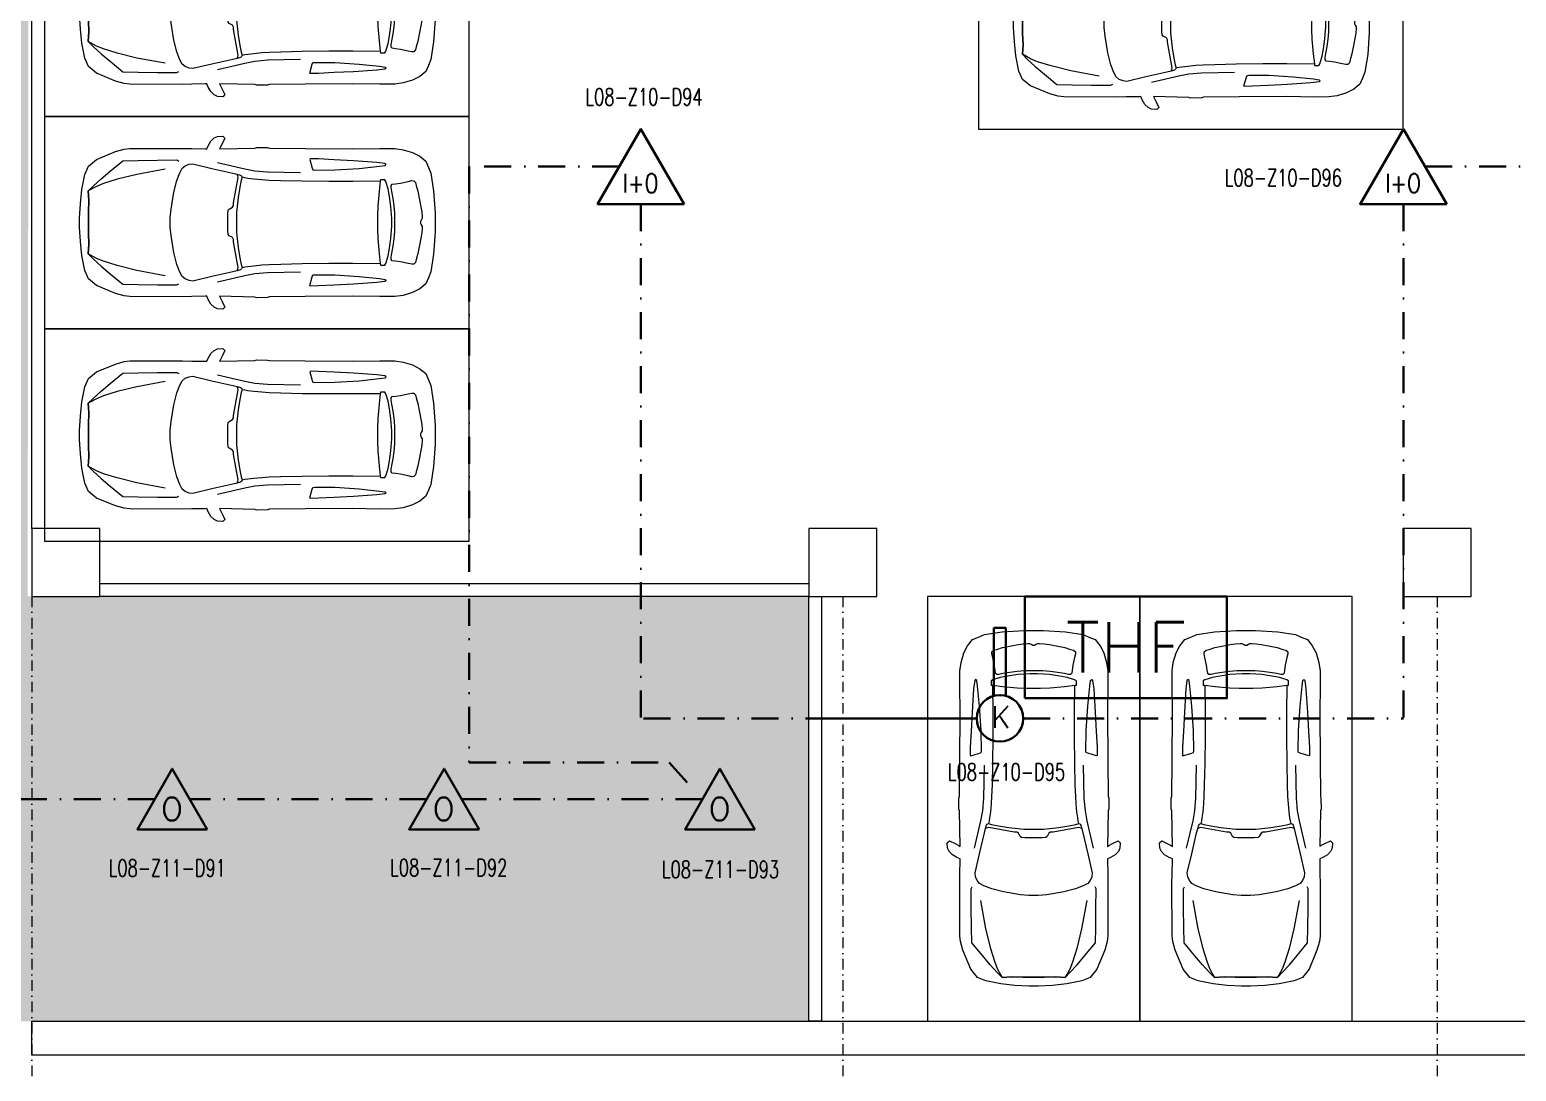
# Model space of a CAD drawing. Header units: metres. Extents: x -19121 to 152404, y -12107 to 29421.
# Drawn here: x 35522 to 37273, y -559 to 667 of the extents above; entities that cross this region are included whole.
import ezdxf
from ezdxf.enums import TextEntityAlignment as Align

# ---------------------------------------------------------------- set-up
doc = ezdxf.new("R2010")
doc.units = ezdxf.units.M
doc.header["$LTSCALE"] = 50
doc.header["$MEASUREMENT"] = 0
doc.linetypes.add('DASHDOT', pattern=[25.4, 12.7, -6.35, 0, -6.35])
doc.linetypes.add('DASHDOT2', pattern=[0.5, 0.25, -0.125, 0, -0.125])
doc.layers.get('0').update_dxf_attribs({"color": 9, "lineweight": 9})
for name, color, linetype, lineweight in [('00', 9, 'Continuous', 9), ('01', 9, 'Continuous', 9), ('04', 9, 'Continuous', 9), ('06D', 9, 'Continuous', 9), ('09', 9, 'Continuous', 9), ('24', 9, 'DASHDOT2', 9), ('E-DEDEKTÖR NUMARALARI', 20, 'Continuous', 30), ('E-KABLO', 7, 'Continuous', 30), ('E-KANAL TİPİ DUMAN DEDEKTÖRÜ', 7, 'Continuous', 30), ('E-KOMBİNE DEDEKTÖR (ISI+OPTİK DUMAN)', 7, 'Continuous', 30), ('E-OPTİK DUMAN DEDEKTÖRÜ', 7, 'Continuous', 30), ('E-TAZE HAVA FANI', 7, 'Continuous', 30)]:
    doc.layers.add(name, color=color, linetype=linetype, lineweight=lineweight)
doc.styles.add('E-YAZI', font='txttw.shx', dxfattribs={"height": 200})
doc.styles.add('ROMANS8', font='Txttw.shx')

# ---------------------------------------------------------------- blocks, each defined once
blk = doc.blocks.new('p-akslar_yeni')
at = {"layer": '24'}
for points in [[(13940, -8575), (13940, -11854.6), (14040, -11854.6), (14040, -11897.2)], [(14895, -8575), (14895, -11897.2)], [(15595, -8575), (15595, -11897.2)]]:
    blk.add_lwpolyline(points, dxfattribs=at)
blk = doc.blocks.new('100_KOMBİNE DEDEKTÖR (ISI+OPTİK DUMAN) 085')
at = {"layer": 'E-KOMBİNE DEDEKTÖR (ISI+OPTİK DUMAN)', "color": 4}
blk.add_lwpolyline([(2.55, 0), (0, 4.416), (-2.55, 0)], close=True, dxfattribs=at)
at = {"layer": 'E-KOMBİNE DEDEKTÖR (ISI+OPTİK DUMAN)', "color": 3, "style": 'E-YAZI', "width": 0.8}
blk.add_text('I+O', height=1.1016, dxfattribs=at).set_placement((-0.018, 1.224), align=Align.MIDDLE)
blk = doc.blocks.new('*U365')
at = {"layer": 'E-KANAL TİPİ DUMAN DEDEKTÖRÜ', "color": 4}
for p, q in [((-0.42, 6.28), (0.42, 6.28)), ((-0.42, 1.55), (-0.42, 6.28)), ((0.42, 6.28), (0.42, 1.55))]:
    blk.add_line(p, q, dxfattribs=at)
blk.add_circle((0, 0), 1.61, dxfattribs=at)
at = {"layer": 'E-KANAL TİPİ DUMAN DEDEKTÖRÜ', "color": 3, "style": 'ROMANS8'}
blk.add_text('K', height=1.5, rotation=359.9592, dxfattribs=at).set_placement((0.06, 0.1), align=Align.MIDDLE)
blk = doc.blocks.new('100_OPTİK DUMAN DEDEKTÖRÜ 085')
at = {"layer": 'E-OPTİK DUMAN DEDEKTÖRÜ', "color": 4}
blk.add_lwpolyline([(2.059, 0), (0, 3.566), (-2.059, 0)], close=True, dxfattribs=at)
at = {"layer": 'E-OPTİK DUMAN DEDEKTÖRÜ', "color": 3, "style": 'E-YAZI'}
blk.add_text('O', height=1.36, dxfattribs=at).set_placement((-0.022, 1.201), align=Align.MIDDLE)
blk = doc.blocks.new('A$C4053522B')
at = {"layer": 'E-TAZE HAVA FANI', "color": 4}
blk.add_lwpolyline([(-35, 0), (-35, 35.26), (35, 35.26), (35, 0)], close=True, dxfattribs=at)
at = {"layer": 'E-TAZE HAVA FANI', "color": 3, "style": 'E-YAZI'}
blk.add_text('THF', height=17.383, dxfattribs=at).set_placement((0, 17.63), align=Align.MIDDLE_CENTER)
blk = doc.blocks.new('2.Bod.Ara.Sitatik Elk.')
at = {"layer": '01'}
for points in [[(7525, -8630), (7605, -8630), (7605, -8550), (7525, -8550)], [(8440, -8630), (8520, -8630), (8520, -8550), (8440, -8550)], [(9140, -8630), (9220, -8630), (9220, -8550), (9140, -8550)]]:
    blk.add_lwpolyline(points, close=True, dxfattribs=at)
blk = doc.blocks.new('P-KURANGLEZ')
at = {"layer": '01'}
blk.add_lwpolyline([(7525, -500), (12385, -500), (12385, -5), (12385, 0), (12425, 0), (12425, -540), (7525, -540)], close=True, dxfattribs=at)
blk = doc.blocks.new('p-araba-10')
for points in [[(-193.8, -2.4), (-193.8, 5.3), (-192.9, 22.2), (-191.1, 38.9), (-187.6, 56.6), (-183.4, 66.4), (-173.9, 74.2), (-151.3, 83.5), (-141.2, 86.3), (-134.5, 87.1), (-72.5, 87.3), (-61.4, 87), (-45.8, 86.8), (-44, 86.7), (-42.5, 90.5), (-39.1, 95.9), (-35.3, 99.6), (-31.2, 101.5), (-25.1, 101.9), (-22.6, 99.4), (-26, 92.8), (-28.4, 88.2), (-29.2, 86.7), (12.7, 87.6), (14.7, 88.4), (27.6, 88.2), (29.7, 87.5), (71.7, 87.1), (127.9, 86.7), (160, 87.2), (177.5, 87.1), (187.3, 85.7), (198.4, 82.4), (207, 78), (214.1, 72.2), (217.1, 65), (220, 58.1), (223.2, 37.3), (225, 11.2), (225, -11.2), (223.2, -37.3), (220, -58.1), (217.1, -65), (214.1, -72.2), (207, -78), (198.4, -82.4), (187.3, -85.7), (177.5, -87.1), (160, -87.2), (127.9, -86.7), (71.7, -87.1), (29.7, -87.5), (27.6, -88.2), (14.7, -88.4), (12.7, -87.6), (-29.2, -86.7), (-28.4, -88.2), (-26, -92.8), (-22.6, -99.4), (-25.1, -101.9), (-31.2, -101.5), (-35.3, -99.6), (-39.1, -95.9), (-42.5, -90.5), (-44, -86.7), (-45.8, -86.8), (-61.4, -87), (-72.5, -87.3), (-134.5, -87.1), (-141.2, -86.3), (-151.3, -83.5), (-173.9, -74.2), (-183.4, -66.4), (-187.6, -56.6), (-191.1, -38.9), (-192.9, -22.2), (-193.8, -5.3), (-193.8, 2.4)], [(-93, -62.5), (-126.3, -56.3), (-149.5, -50.6), (-165.5, -45.6), (-173.7, -42.3), (-183.5, -36.9), (-182.7, -25.6), (-183.2, -12.4), (-183.2, 0.2), (-183.2, 12.8), (-182.7, 26), (-183.5, 37.3), (-177.8, 43), (-168.5, 51.5), (-157.6, 60.6), (-142.7, 72.8), (-124.7, 73.2), (-102, 73.6), (-79.4, 73.7), (-76.8, 72.4)], [(66.2, 58.6), (27.5, 59.4), (12.7, 60.6), (0.9, 62.9), (-31.5, 70.4)], [(-93, 62.8), (-126.3, 56.7), (-149.5, 51), (-165.5, 45.9), (-173.7, 42.6), (-183.5, 37.3), (-182.7, 26), (-183.2, 12.8), (-183.2, 0.2), (-183.2, -12.4), (-182.7, -25.6), (-183.5, -36.9), (-177.8, -42.6), (-168.5, -51.2), (-157.6, -60.2), (-142.7, -72.5), (-124.7, -72.9), (-102, -73.2), (-79.4, -73.3), (-76.8, -72.1)], [(-8.3, -56.7), (-13.4, -57.9), (-38.1, -63.5), (-60.3, -68.8), (-64.9, -68.3), (-69.3, -66.4), (-73, -63.6), (-75.8, -58.3), (-79.1, -49.2), (-82.8, -35.3), (-86.1, -15.4), (-87, -5.3), (-87, 0.2), (-87, 5.7), (-86.1, 15.7), (-82.8, 35.6), (-79.1, 49.6), (-75.8, 58.7), (-73, 63.9), (-69.3, 66.8), (-64.9, 68.6), (-60.3, 69.2), (-38.1, 63.8), (-13.4, 58.2), (-8.3, 57)], [(-2.5, -52.9), (-3.1, -54.6), (-4.3, -55.5), (-8.3, -56.7), (-7.3, -54.5), (-7.2, -52.8), (-12.4, -22.8), (-12.7, -19.8), (-13.7, -17.7), (-17.5, -15.6), (-18.7, -14.2), (-19.1, -9.7), (-19.2, -3.2), (-19.2, 0.2), (-19.2, 3.5), (-19.1, 10), (-18.7, 14.5), (-17.5, 15.9), (-13.7, 18.1), (-12.7, 20.1), (-12.4, 23.1), (-7.2, 53.1), (-7.3, 54.8), (-8.3, 57), (-4.3, 55.8), (-3.1, 54.9), (-2.5, 53.3)], [(160.4, 48.6), (128, 48.3), (99.7, 48.3), (68.4, 48.6), (43.2, 49.2), (29.3, 49.7), (20.9, 50.2), (11.4, 51.1), (4.3, 52), (0.7, 52.6), (-2.5, 53.3), (-3.4, 49.8), (-4.9, 41.7), (-6.9, 29.6), (-9.1, 11.9), (-9.1, 2.6), (-9.1, 0.2), (-9.1, -2.2), (-9.1, -11.6), (-6.9, -29.3), (-4.9, -41.4), (-3.4, -49.4), (-2.5, -52.9), (0.7, -52.2), (4.3, -51.7), (11.4, -50.8), (20.9, -49.9), (29.3, -49.3), (43.2, -48.9), (68.4, -48.3), (99.7, -47.9), (128, -47.9), (160.4, -48.3)], [(66.2, -58.2), (27.5, -59), (12.7, -60.3), (0.9, -62.6), (-31.5, -70.1)]]:
    blk.add_lwpolyline(points)
for points in [[(159.5, 66.3), (166.1, 67.2), (167.1, 68.6), (165.9, 69.6), (156.3, 70.9), (128.7, 72.7), (106.1, 73.8), (87.7, 74.9), (77.7, 75), (77.4, 74.3), (80.3, 64), (81.1, 62.1), (83.3, 61.7), (106.9, 62), (135.6, 63.8)], [(169.6, -39.3), (171.3, -30.3), (172.9, -18.6), (173.8, -4.4), (173.8, 0.2), (173.8, 4.7), (172.9, 19), (171.3, 30.6), (169.6, 39.6), (166.8, 48.4), (165.8, 50.4), (160.6, 50.4), (160.4, 48.6), (159, 36.5), (157.5, 19.4), (157, 8.1), (157, 0.2), (157, -7.8), (157.5, -19.1), (159, -36.2), (160.4, -48.3), (160.6, -50.1), (165.8, -50.1), (166.8, -48.1)], [(174.1, -36.1), (175.5, -27.9), (176.6, -19.3), (177.4, -10.5), (177.5, -1.4), (177.5, 0.2), (177.5, 1.8), (177.4, 10.9), (176.6, 19.7), (175.5, 28.2), (174.1, 36.4), (173, 41.1), (173.2, 43.7), (174.5, 45.2), (178.1, 45.7), (184.1, 46.5), (193.2, 48.4), (197.4, 49.4), (199.8, 49.3), (201.7, 47.1), (202.6, 43.6), (204.7, 36.9), (206.7, 26.7), (208.2, 18.6), (209.1, 12.5), (209.7, 6.9), (209.5, 5), (208.6, 3), (207.7, 1.2), (207.7, 0.2), (207.7, -0.9), (208.6, -2.7), (208.6, -2.7), (209.5, -4.6), (209.7, -6.6), (209.1, -12.1), (208.2, -18.3), (206.7, -26.4), (204.7, -36.5), (202.6, -43.3), (201.7, -46.8), (199.8, -49), (197.4, -49.1), (193.2, -48.1), (184.1, -46.1), (178.1, -45.3), (174.5, -44.9), (173.2, -43.4), (173, -40.8)], [(159.5, -66), (166.1, -66.9), (167.1, -68.2), (165.9, -69.3), (156.3, -70.5), (128.7, -72.4), (106.1, -73.5), (87.7, -74.5), (77.7, -74.7), (77.4, -74), (80.3, -63.7), (81.1, -61.7), (83.3, -61.4), (106.9, -61.6), (135.6, -63.5)]]:
    blk.add_lwpolyline(points, close=True)
blk = doc.blocks.new('p-carpark_std')
at = {"layer": '06D'}
blk.add_lwpolyline([(-500, -125), (0, -125), (0, 125), (-500, 125)], close=True, dxfattribs=at)
at = {"layer": '04'}
blk.add_blockref('p-araba-10', (-265, 0), dxfattribs=at)
blk = doc.blocks.new('2.Bod.Ara.Mimari Elk.')
at = {"layer": '00'}
for points in [[(7540, -7830), (7540, -8550), (7525, -8550), (7525, -7830)], [(8440, -8630), (7605, -8630), (7605, -8615), (8440, -8615)], [(8455, -8630), (8455, -9130), (8440, -9130), (8440, -8630)]]:
    blk.add_lwpolyline(points, close=True, dxfattribs=at)
at = {"layer": '01'}
blk.add_blockref('P-KURANGLEZ', (0, -8630), dxfattribs=at)
at = {"layer": '04'}
for p in [(8040, -7940), (9140, -7955), (8040, -8190), (8040, -8440)]:
    blk.add_blockref('p-carpark_std', p, dxfattribs=at)
at = {"layer": '04', "rotation": 90}
for p in [(8705, -8630), (8955, -8630)]:
    blk.add_blockref('p-carpark_std', p, dxfattribs=at)

msp = doc.modelspace()

# ---------------------------------------------------------------- hatches: boundary and pattern name
at = {"layer": '09'}
h = msp.add_hatch(dxfattribs=at)
h.set_pattern_fill('DOTS', color=254, scale=500, style=0)
h.paths.add_polyline_path([(36440, 0), (35520, 0), (35525, 3280), (34820, 3280), (34820, 2400), (34470, 2400), (34470, 3000), (34820, 3000), (34820, 3280), (35525, 3280), (35525, 4080), (36440, 4080), (36440, 4815), (37107.55, 4815), (37126.22, 4852.74), (37840, 4695.28), (37840, 5012.92), (37032.01, 5412.52), (34612.68, 6498.17), (32732.97, 7160.29), (31694.58, 7435.76), (30863.59, 8784.38), (29981.24, 8784.38), (28060, 7479.72), (28040, 7466.14), (28040, 6780), (28745, 6780), (28745, 6430), (28040, 6430), (28040, 0), (28040, -500), (36440, -500)])
h.paths.add_polyline_path([(31660, 2400), (32440, 2400), (32440, 4080), (31660, 4080)], flags=16)
h.paths.add_polyline_path([(32380, 4800), (32381.57, 4800), (32381.57, 5000), (32385.54, 5000), (32385.54, 5350), (32380, 5350)], flags=16)
h.paths.add_polyline_path([(29210, 2690), (28860, 2690), (28860, 3280), (29210, 3280)], flags=16)
h.paths.add_polyline_path([(33355, 6040), (32690, 6040), (32690, 6390), (33355, 6390), (33355, 6670)], flags=16)

# ---------------------------------------------------------------- linework, layer by layer
at = {"layer": 'E-KABLO', "color": 6, "linetype": 'DASHDOT', "ltscale": 0.05}
for p, q in [((36216.8, 505.96), (36040, 505.96)), ((36040, 505.96), (36040, -195.46)), ((37165.83, 505.96), (37467.74, 505.96)), ((36242.29, 461.8), (36242.29, -143.62)), ((37140.34, 461.8), (37140.34, -143.62)), ((36467.98, -143.62), (36242.29, -143.62)), ((36692.41, -143.62), (37140.34, -143.62)), ((36040, -195.46), (36275.52, -195.46)), ((36275.52, -195.46), (36314.85, -238.56)), ((35669.85, -238.56), (35120.19, -238.56)), ((35989.85, -238.56), (35711.02, -238.56)), ((36314.85, -238.56), (36031.02, -238.56))]:
    msp.add_line(p, q, dxfattribs=at)
at = {"layer": 'E-KABLO', "color": 6, "linetype": 'Continuous', "ltscale": 100}
msp.add_line((36461.13, -143.62), (36637.81, -143.62), dxfattribs=at)

# ---------------------------------------------------------------- block references
at = {"layer": '06D'}
for name in ['2.Bod.Ara.Sitatik Elk.', '2.Bod.Ara.Mimari Elk.']:
    msp.add_blockref(name, (28000, 8630), dxfattribs=at)
at = {"layer": '24'}
msp.add_blockref('p-akslar_yeni', (21585, 8575), dxfattribs=at)
at = {"layer": 'E-KANAL TİPİ DUMAN DEDEKTÖRÜ', "xscale": 17, "yscale": 17, "zscale": 17}
msp.add_blockref('*U365', (36665.11, -143.62), dxfattribs=at)
at = {"layer": 'E-KOMBİNE DEDEKTÖR (ISI+OPTİK DUMAN)', "xscale": 20, "yscale": 20, "zscale": 20}
for p in [(36242.29, 461.8), (37140.34, 461.8)]:
    msp.add_blockref('100_KOMBİNE DEDEKTÖR (ISI+OPTİK DUMAN) 085', p, dxfattribs=at)
at = {"layer": 'E-OPTİK DUMAN DEDEKTÖRÜ', "xscale": 20, "yscale": 20, "zscale": 20}
for p in [(35690.43, -274.21), (36010.43, -274.21), (36335.43, -274.21)]:
    msp.add_blockref('100_OPTİK DUMAN DEDEKTÖRÜ 085', p, dxfattribs=at)
at = {"layer": 'E-TAZE HAVA FANI', "color": 1, "linetype": 'Continuous', "ltscale": 100, "xscale": 3.4, "yscale": 3.4, "zscale": 3.4}
msp.add_blockref('A$C4053522B', (36813.48, -119.89), dxfattribs=at)

# ---------------------------------------------------------------- texts
at = {"layer": 'E-DEDEKTÖR NUMARALARI', "style": 'E-YAZI', "width": 0.7}
for s, p in [('L08-Z10-D94', (36177, 577.86)), ('L08-Z10-D96', (36929.87, 482.8)), ('L08-Z10-D95', (36603.87, -216.66)), ('L08-Z11-D91', (35615.5, -329.77)), ('L08-Z11-D92', (35947, -329.25)), ('L08-Z11-D93', (36267.01, -331.33))]:
    msp.add_text(s, height=20, dxfattribs=at).set_placement(p)

doc.saveas('drawing.dxf')
